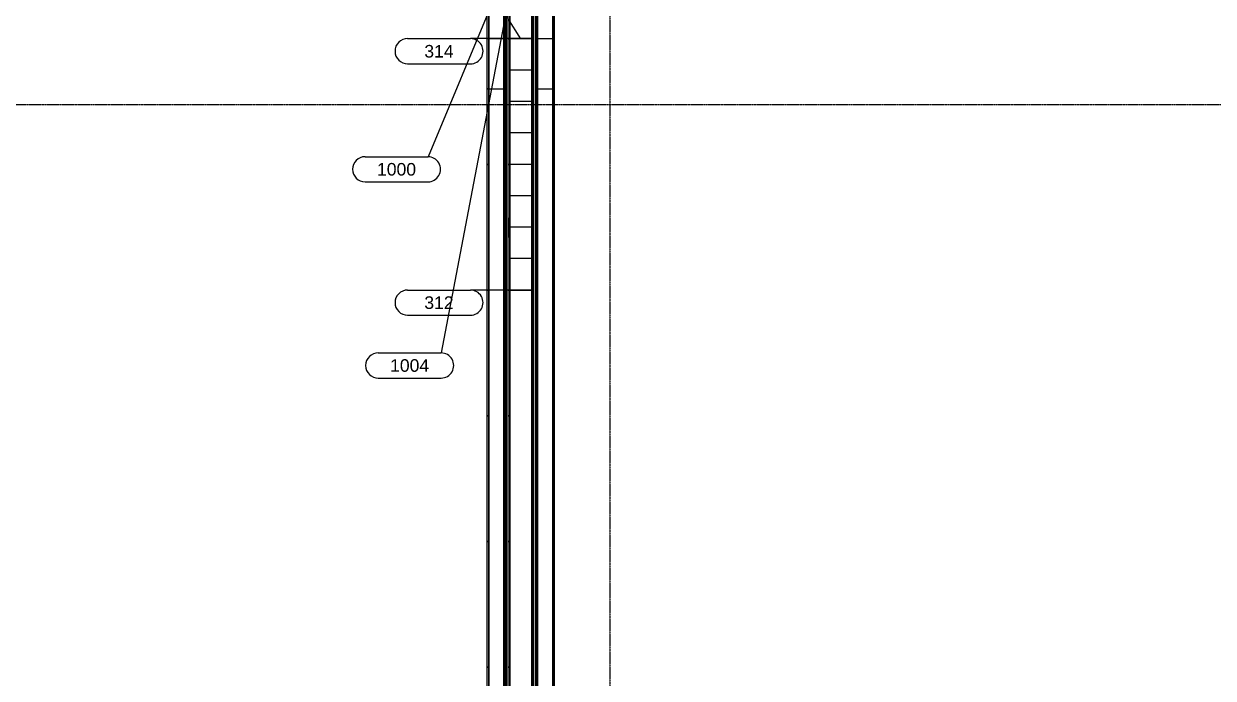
# Model space of a CAD drawing. Header units: inches. Extents: x -21257 to 11444, y 0 to 8704.
# Drawn here: x 3369 to 4504, y 6448 to 7072 of the extents above; entities that cross this region are included whole.
import ezdxf
from ezdxf.enums import TextEntityAlignment as Align

# ---------------------------------------------------------------- set-up
doc = ezdxf.new("R2010")
doc.units = ezdxf.units.IN
doc.header["$MEASUREMENT"] = 0
doc.linetypes.add('CENTER2', pattern=[1.125, 0.75, -0.125, 0.125, -0.125])
for name, color, linetype in [('100-CONV-LAYOUT', 3, 'Continuous'), ('1000-CONV-LAYOUT', 30, 'Continuous'), ('1000-CONV-LAYOUT-UPPER', 30, 'Continuous'), ('1000-CONV-NUMBERS', 30, 'Continuous'), ('200-CONV-LAYOUT', 4, 'Continuous'), ('200-CONV-NUMBERS', 4, 'Continuous'), ('300-CONV-LAYOUT', 6, 'Continuous'), ('300-CONV-NUMBERS', 6, 'Continuous'), ('Bldg_Cline', 8, 'CENTER2')]:
    doc.layers.add(name, color=color, linetype=linetype)
doc.styles.get("Standard").update_dxf_attribs({"font": 'helvl.shx'})

# ---------------------------------------------------------------- blocks, each defined once
blk = doc.blocks.new('DCBLOCK')
at = {"linetype": 'Continuous'}
for p, q in [((-0.625, 0), (0, 0)), ((-0.625, -0.25), (0, -0.25))]:
    blk.add_line(p, q, dxfattribs=at)
for centre, start, end in [((-0.625, -0.125), 90, 269.9999), ((0, -0.125), 269.9999, 90)]:
    blk.add_arc(centre, 0.125, start, end)
blk.add_attdef('FORTNAITEM', text='', height=0.125).set_placement((-0.313, -0.125), align=Align.MIDDLE_CENTER)
at = {"flags": 1}
blk.add_attdef('SERIALNUM', (-0.625, -0.344), '', height=0.125, dxfattribs=at)
blk = doc.blocks.new('Promise-US15-100330-00-10-003 Bldg Colums')
at = {"layer": 'Bldg_Cline'}
for p, q in [((3000, 7192), (3000, 8)), ((72, 6480), (6000, 6480))]:
    blk.add_line(p, q, dxfattribs=at)
blk = doc.blocks.new('Promise-US15-100330-00-20-408 200 Series')
at = {"layer": '200-CONV-LAYOUT', "color": 1, "linetype": 'Continuous'}
for p, q in [((-11717.4, -7512.8, 131.5), (-11718.9, -7512.8, 131.5)), ((-11718.9, -7512.8, 138), (-11717.4, -7512.8, 138)), ((-11717.4, -7512.8, 138), (-11717.4, -7512.8, 131.5)), ((-11696.4, -7512.8, 131.5), (-11694.9, -7512.8, 131.5)), ((-11696.4, -7512.8, 138), (-11696.4, -7512.8, 131.5)), ((-11696.4, -7512.8, 138), (-11694.9, -7512.8, 138))]:
    blk.add_line(p, q, dxfattribs=at)
at = {"layer": '200-CONV-LAYOUT', "color": 8, "linetype": 'Continuous'}
for p, q in [((-11718.9, -7512.8, 131.5), (-11717.4, -7512.8, 131.5)), ((-11718.9, -7512.8, 138), (-11717.4, -7512.8, 138)), ((-11718.9, -7512.8, 131.5), (-11717.4, -7512.8, 131.5)), ((-11718.9, -7512.8, 138), (-11717.4, -7512.8, 138)), ((-11717.4, -7512.8, 131.5), (-11718.9, -7512.8, 131.5)), ((-11718.9, -7512.8, 138), (-11717.4, -7512.8, 138)), ((-11717.4, -7512.8, 131.5), (-11717.4, -7512.8, 138)), ((-11717.4, -7512.8, 131.5), (-11717.4, -7512.8, 138)), ((-11717.4, -7512.8, 138), (-11717.4, -7512.8, 131.5)), ((-11696.4, -7512.8, 131.5), (-11694.9, -7512.8, 131.5)), ((-11696.4, -7512.8, 138), (-11696.4, -7512.8, 131.5)), ((-11694.9, -7512.8, 138), (-11696.4, -7512.8, 138)), ((-11696.4, -7512.8, 131.5), (-11694.9, -7512.8, 131.5)), ((-11696.4, -7512.8, 138), (-11696.4, -7512.8, 131.5)), ((-11694.9, -7512.8, 138), (-11696.4, -7512.8, 138)), ((-11696.4, -7512.8, 131.5), (-11694.9, -7512.8, 131.5)), ((-11696.4, -7512.8, 138), (-11696.4, -7512.8, 131.5)), ((-11696.4, -7512.8, 138), (-11694.9, -7512.8, 138))]:
    blk.add_line(p, q, dxfattribs=at)
at = {"layer": '200-CONV-LAYOUT', "color": 1}
for points in [[(-11718.9, -7512.8, 131.5), (-11718.9, -7467.8, 131.5), (-11717.4, -7467.8, 131.5), (-11717.4, -7512.8, 131.5)], [(-11718.9, -7512.8, 138), (-11718.9, -7467.8, 138), (-11717.4, -7467.8, 138), (-11717.4, -7512.8, 138)], [(-11717.4, -7512.8, 138), (-11717.4, -7467.8, 138), (-11696.4, -7467.8, 138), (-11696.4, -7512.8, 138)], [(-11717.4, -7512.8, 138), (-11717.4, -7467.8, 138), (-11717.4, -7467.8, 131.5), (-11717.4, -7512.8, 131.5)], [(-11696.4, -7512.8, 138), (-11696.4, -7467.8, 138), (-11696.4, -7467.8, 131.5), (-11696.4, -7512.8, 131.5)], [(-11696.4, -7512.8, 131.5), (-11696.4, -7467.8, 131.5), (-11694.9, -7467.8, 131.5), (-11694.9, -7512.8, 131.5)], [(-11696.4, -7512.8, 138), (-11696.4, -7467.8, 138), (-11694.9, -7467.8, 138), (-11694.9, -7512.8, 138)]]:
    blk.add_3dface(points, dxfattribs=at)
at = {"layer": '200-CONV-NUMBERS', "color": 1, "linetype": 'Continuous'}
blk.add_line((-11706.9, -7512.8, 138), (-11771.8, -7408.9, 360), dxfattribs=at)

msp = doc.modelspace()

# ---------------------------------------------------------------- linework, layer by layer
at = {"layer": '100-CONV-LAYOUT', "linetype": 'Continuous'}
for p, q in [((3831.1, 7058.3, 30), (3832.6, 7058.3, 30)), ((3832.6, 7058.3, 23.5), (3831.1, 7058.3, 23.5)), ((3832.6, 7058.3, 30), (3832.6, 7058.3, 23.5)), ((3853.6, 7058.3, 30), (3855.1, 7058.3, 30)), ((3853.6, 7058.3, 30), (3853.6, 7058.3, 23.5)), ((3853.6, 7058.3, 23.5), (3855.1, 7058.3, 23.5)), ((3831.1, 6938.3, 30), (3832.6, 6938.3, 30)), ((3832.6, 6938.3, 23.5), (3831.1, 6938.3, 23.5)), ((3832.6, 6938.3, 30), (3832.6, 6938.3, 23.5)), ((3853.6, 6938.3, 30), (3855.1, 6938.3, 30)), ((3853.6, 6938.3, 30), (3853.6, 6938.3, 23.5)), ((3853.6, 6938.3, 23.5), (3855.1, 6938.3, 23.5)), ((3831.1, 6818.3, 30), (3832.6, 6818.3, 30)), ((3832.6, 6818.3, 23.5), (3831.1, 6818.3, 23.5)), ((3832.6, 6818.3, 30), (3832.6, 6818.3, 23.5)), ((3853.6, 6818.3, 30), (3855.1, 6818.3, 30)), ((3853.6, 6818.3, 30), (3853.6, 6818.3, 23.5)), ((3853.6, 6818.3, 23.5), (3855.1, 6818.3, 23.5)), ((3831.1, 6698.3, 30), (3832.6, 6698.3, 30)), ((3832.6, 6698.3, 23.5), (3831.1, 6698.3, 23.5)), ((3832.6, 6698.3, 30), (3832.6, 6698.3, 23.5)), ((3853.6, 6698.3, 30), (3855.1, 6698.3, 30)), ((3853.6, 6698.3, 30), (3853.6, 6698.3, 23.5)), ((3853.6, 6698.3, 23.5), (3855.1, 6698.3, 23.5)), ((3831.1, 6578.3, 30), (3832.6, 6578.3, 30)), ((3832.6, 6578.3, 23.5), (3831.1, 6578.3, 23.5)), ((3832.6, 6578.3, 30), (3832.6, 6578.3, 23.5)), ((3853.6, 6578.3, 30), (3855.1, 6578.3, 30)), ((3853.6, 6578.3, 30), (3853.6, 6578.3, 23.5)), ((3853.6, 6578.3, 23.5), (3855.1, 6578.3, 23.5)), ((3831.1, 6458.3, 30), (3832.6, 6458.3, 30)), ((3832.6, 6458.3, 23.5), (3831.1, 6458.3, 23.5)), ((3832.6, 6458.3, 30), (3832.6, 6458.3, 23.5)), ((3853.6, 6458.3, 30), (3855.1, 6458.3, 30)), ((3853.6, 6458.3, 30), (3853.6, 6458.3, 23.5)), ((3853.6, 6458.3, 23.5), (3855.1, 6458.3, 23.5))]:
    msp.add_line(p, q, dxfattribs=at)
at = {"layer": '100-CONV-LAYOUT'}
for points in [[(3831.1, 4778.3, 23.5), (3831.1, 7238.3, 23.5), (3832.6, 7238.3, 23.5), (3832.6, 4778.3, 23.5)], [(3831.1, 4778.3, 30), (3831.1, 7238.3, 30), (3832.6, 7238.3, 30), (3832.6, 4778.3, 30)], [(3832.6, 4778.3, 30), (3832.6, 7238.3, 30), (3853.6, 7238.3, 30), (3853.6, 4778.3, 30)], [(3832.6, 4778.3, 30), (3832.6, 7238.3, 30), (3832.6, 7238.3, 23.5), (3832.6, 4778.3, 23.5)], [(3853.6, 4778.3, 30), (3853.6, 7238.3, 30), (3853.6, 7238.3, 23.5), (3853.6, 4778.3, 23.5)], [(3853.6, 4778.3, 23.5), (3853.6, 7238.3, 23.5), (3855.1, 7238.3, 23.5), (3855.1, 4778.3, 23.5)], [(3853.6, 4778.3, 30), (3853.6, 7238.3, 30), (3855.1, 7238.3, 30), (3855.1, 4778.3, 30)], [(3811.1, 4778.3, 26.5), (3811.1, 7154.3, 26.5), (3812.6, 7154.3, 26.5), (3812.6, 4778.3, 26.5)], [(3811.1, 4778.3, 30), (3811.1, 7154.3, 30), (3812.6, 7154.3, 30), (3812.6, 4778.3, 30)], [(3812.6, 4778.3, 30), (3812.6, 7154.3, 30), (3827.6, 7154.3, 30), (3827.6, 4778.3, 30)], [(3812.6, 4778.3, 30), (3812.6, 7154.3, 30), (3812.6, 7154.3, 26.5), (3812.6, 4778.3, 26.5)], [(3827.6, 4778.3, 30), (3827.6, 7154.3, 30), (3827.6, 7154.3, 26.5), (3827.6, 4778.3, 26.5)], [(3827.6, 4778.3, 26.5), (3827.6, 7154.3, 26.5), (3829.1, 7154.3, 26.5), (3829.1, 4778.3, 26.5)], [(3827.6, 4778.3, 30), (3827.6, 7154.3, 30), (3829.1, 7154.3, 30), (3829.1, 4778.3, 30)], [(3857.1, 4778.3, 26.5), (3857.1, 7154.3, 26.5), (3858.6, 7154.3, 26.5), (3858.6, 4778.3, 26.5)], [(3857.1, 4778.3, 30), (3857.1, 7154.3, 30), (3858.6, 7154.3, 30), (3858.6, 4778.3, 30)], [(3858.6, 4778.3, 30), (3858.6, 7154.3, 30), (3873.6, 7154.3, 30), (3873.6, 4778.3, 30)], [(3858.6, 4778.3, 30), (3858.6, 7154.3, 30), (3858.6, 7154.3, 26.5), (3858.6, 4778.3, 26.5)], [(3873.6, 4778.3, 30), (3873.6, 7154.3, 30), (3873.6, 7154.3, 26.5), (3873.6, 4778.3, 26.5)], [(3873.6, 4778.3, 26.5), (3873.6, 7154.3, 26.5), (3875.1, 7154.3, 26.5), (3875.1, 4778.3, 26.5)], [(3873.6, 4778.3, 30), (3873.6, 7154.3, 30), (3875.1, 7154.3, 30), (3875.1, 4778.3, 30)], [(3811.1, 7058.3, 30), (3811.1, 7058.3, 26.5), (3812.6, 7058.3, 26.5), (3812.6, 7058.3, 30)], [(3827.6, 7058.3, 30), (3827.6, 7058.3, 26.5), (3829.1, 7058.3, 26.5), (3829.1, 7058.3, 30)], [(3857.1, 7058.3, 30), (3857.1, 7058.3, 26.5), (3858.6, 7058.3, 26.5), (3858.6, 7058.3, 30)], [(3873.6, 7058.3, 30), (3873.6, 7058.3, 26.5), (3875.1, 7058.3, 26.5), (3875.1, 7058.3, 30)], [(3811.1, 6938.3, 30), (3811.1, 6938.3, 26.5), (3812.6, 6938.3, 26.5), (3812.6, 6938.3, 30)], [(3827.6, 6938.3, 30), (3827.6, 6938.3, 26.5), (3829.1, 6938.3, 26.5), (3829.1, 6938.3, 30)], [(3857.1, 6938.3, 30), (3857.1, 6938.3, 26.5), (3858.6, 6938.3, 26.5), (3858.6, 6938.3, 30)], [(3873.6, 6938.3, 30), (3873.6, 6938.3, 26.5), (3875.1, 6938.3, 26.5), (3875.1, 6938.3, 30)], [(3811.1, 6818.3, 30), (3811.1, 6818.3, 26.5), (3812.6, 6818.3, 26.5), (3812.6, 6818.3, 30)], [(3827.6, 6818.3, 30), (3827.6, 6818.3, 26.5), (3829.1, 6818.3, 26.5), (3829.1, 6818.3, 30)], [(3857.1, 6818.3, 30), (3857.1, 6818.3, 26.5), (3858.6, 6818.3, 26.5), (3858.6, 6818.3, 30)], [(3873.6, 6818.3, 30), (3873.6, 6818.3, 26.5), (3875.1, 6818.3, 26.5), (3875.1, 6818.3, 30)], [(3811.1, 6698.3, 30), (3811.1, 6698.3, 26.5), (3812.6, 6698.3, 26.5), (3812.6, 6698.3, 30)], [(3827.6, 6698.3, 30), (3827.6, 6698.3, 26.5), (3829.1, 6698.3, 26.5), (3829.1, 6698.3, 30)], [(3857.1, 6698.3, 30), (3857.1, 6698.3, 26.5), (3858.6, 6698.3, 26.5), (3858.6, 6698.3, 30)], [(3873.6, 6698.3, 30), (3873.6, 6698.3, 26.5), (3875.1, 6698.3, 26.5), (3875.1, 6698.3, 30)], [(3811.1, 6578.3, 30), (3811.1, 6578.3, 26.5), (3812.6, 6578.3, 26.5), (3812.6, 6578.3, 30)], [(3827.6, 6578.3, 30), (3827.6, 6578.3, 26.5), (3829.1, 6578.3, 26.5), (3829.1, 6578.3, 30)], [(3857.1, 6578.3, 30), (3857.1, 6578.3, 26.5), (3858.6, 6578.3, 26.5), (3858.6, 6578.3, 30)], [(3873.6, 6578.3, 30), (3873.6, 6578.3, 26.5), (3875.1, 6578.3, 26.5), (3875.1, 6578.3, 30)], [(3811.1, 6458.3, 30), (3811.1, 6458.3, 26.5), (3812.6, 6458.3, 26.5), (3812.6, 6458.3, 30)], [(3827.6, 6458.3, 30), (3827.6, 6458.3, 26.5), (3829.1, 6458.3, 26.5), (3829.1, 6458.3, 30)], [(3857.1, 6458.3, 30), (3857.1, 6458.3, 26.5), (3858.6, 6458.3, 26.5), (3858.6, 6458.3, 30)], [(3873.6, 6458.3, 30), (3873.6, 6458.3, 26.5), (3875.1, 6458.3, 26.5), (3875.1, 6458.3, 30)]]:
    msp.add_3dface(points, dxfattribs=at)
at = {"layer": '1000-CONV-LAYOUT', "linetype": 'Continuous'}
for p, q in [((3828.6, 7037.3, 65), (3827.1, 7037.3, 65)), ((3828.6, 7037.3, 69), (3827.1, 7037.3, 69)), ((3828.6, 7037.3, 69), (3828.6, 7037.3, 65)), ((3857.6, 7037.3, 65), (3859.1, 7037.3, 65)), ((3857.6, 7037.3, 69), (3857.6, 7037.3, 65)), ((3859.1, 7037.3, 69), (3857.6, 7037.3, 69)), ((3828.6, 6917.3, 69), (3827.1, 6917.3, 69)), ((3828.6, 6917.3, 65), (3827.1, 6917.3, 65)), ((3828.6, 6917.3, 69), (3828.6, 6917.3, 65)), ((3859.1, 6917.3, 69), (3857.6, 6917.3, 69)), ((3857.6, 6917.3, 69), (3857.6, 6917.3, 65)), ((3857.6, 6917.3, 65), (3859.1, 6917.3, 65)), ((3828.6, 6797.3, 69), (3827.1, 6797.3, 69)), ((3828.6, 6797.3, 65), (3827.1, 6797.3, 65)), ((3828.6, 6797.3, 69), (3828.6, 6797.3, 65)), ((3859.1, 6797.3, 69), (3857.6, 6797.3, 69)), ((3857.6, 6797.3, 69), (3857.6, 6797.3, 65)), ((3857.6, 6797.3, 65), (3859.1, 6797.3, 65)), ((3828.6, 6677.3, 69), (3827.1, 6677.3, 69)), ((3828.6, 6677.3, 65), (3827.1, 6677.3, 65)), ((3828.6, 6677.3, 69), (3828.6, 6677.3, 65)), ((3859.1, 6677.3, 69), (3857.6, 6677.3, 69)), ((3857.6, 6677.3, 69), (3857.6, 6677.3, 65)), ((3857.6, 6677.3, 65), (3859.1, 6677.3, 65)), ((3828.6, 6557.3, 69), (3827.1, 6557.3, 69)), ((3828.6, 6557.3, 65), (3827.1, 6557.3, 65)), ((3828.6, 6557.3, 69), (3828.6, 6557.3, 65)), ((3859.1, 6557.3, 69), (3857.6, 6557.3, 69)), ((3857.6, 6557.3, 69), (3857.6, 6557.3, 65)), ((3857.6, 6557.3, 65), (3859.1, 6557.3, 65))]:
    msp.add_line(p, q, dxfattribs=at)
at = {"layer": '1000-CONV-LAYOUT'}
for points in [[(3828.6, 7157.3, 65), (3828.6, 4901.3, 65), (3827.1, 4901.3, 65), (3827.1, 7157.3, 65)], [(3828.6, 7157.3, 69), (3828.6, 4901.3, 69), (3827.1, 4901.3, 69), (3827.1, 7157.3, 69)], [(3857.6, 7157.3, 69), (3857.6, 4901.3, 69), (3828.6, 4901.3, 69), (3828.6, 7157.3, 69)], [(3828.6, 7157.3, 69), (3828.6, 4901.3, 69), (3828.6, 4901.3, 65), (3828.6, 7157.3, 65)], [(3857.6, 7157.3, 69), (3857.6, 4901.3, 69), (3857.6, 4901.3, 65), (3857.6, 7157.3, 65)], [(3859.1, 7157.3, 65), (3859.1, 4901.3, 65), (3857.6, 4901.3, 65), (3857.6, 7157.3, 65)], [(3859.1, 7157.3, 69), (3859.1, 4901.3, 69), (3857.6, 4901.3, 69), (3857.6, 7157.3, 69)]]:
    msp.add_3dface(points, dxfattribs=at)
at = {"layer": '1000-CONV-LAYOUT-UPPER', "linetype": 'Continuous'}
for p, q in [((3828.6, 7037.3, 173), (3827.1, 7037.3, 173)), ((3828.6, 7037.3, 177), (3827.1, 7037.3, 177)), ((3828.6, 7037.3, 177), (3828.6, 7037.3, 173)), ((3857.6, 7037.3, 173), (3859.1, 7037.3, 173)), ((3857.6, 7037.3, 177), (3857.6, 7037.3, 173)), ((3859.1, 7037.3, 177), (3857.6, 7037.3, 177)), ((3828.6, 6917.3, 177), (3827.1, 6917.3, 177)), ((3828.6, 6917.3, 173), (3827.1, 6917.3, 173)), ((3828.6, 6917.3, 177), (3828.6, 6917.3, 173)), ((3859.1, 6917.3, 177), (3857.6, 6917.3, 177)), ((3857.6, 6917.3, 177), (3857.6, 6917.3, 173)), ((3857.6, 6917.3, 173), (3859.1, 6917.3, 173)), ((3828.6, 6797.3, 177), (3827.1, 6797.3, 177)), ((3828.6, 6797.3, 173), (3827.1, 6797.3, 173)), ((3828.6, 6797.3, 177), (3828.6, 6797.3, 173)), ((3859.1, 6797.3, 177), (3857.6, 6797.3, 177)), ((3857.6, 6797.3, 177), (3857.6, 6797.3, 173)), ((3857.6, 6797.3, 173), (3859.1, 6797.3, 173)), ((3828.6, 6677.3, 177), (3827.1, 6677.3, 177)), ((3828.6, 6677.3, 173), (3827.1, 6677.3, 173)), ((3828.6, 6677.3, 177), (3828.6, 6677.3, 173)), ((3859.1, 6677.3, 177), (3857.6, 6677.3, 177)), ((3857.6, 6677.3, 177), (3857.6, 6677.3, 173)), ((3857.6, 6677.3, 173), (3859.1, 6677.3, 173)), ((3828.6, 6557.3, 177), (3827.1, 6557.3, 177)), ((3828.6, 6557.3, 173), (3827.1, 6557.3, 173)), ((3828.6, 6557.3, 177), (3828.6, 6557.3, 173)), ((3859.1, 6557.3, 177), (3857.6, 6557.3, 177)), ((3857.6, 6557.3, 177), (3857.6, 6557.3, 173)), ((3857.6, 6557.3, 173), (3859.1, 6557.3, 173))]:
    msp.add_line(p, q, dxfattribs=at)
at = {"layer": '1000-CONV-LAYOUT-UPPER'}
for points in [[(3828.6, 7157.3, 173), (3828.6, 4733.3, 173), (3827.1, 4733.3, 173), (3827.1, 7157.3, 173)], [(3828.6, 7157.3, 177), (3828.6, 4733.3, 177), (3827.1, 4733.3, 177), (3827.1, 7157.3, 177)], [(3857.6, 7157.3, 177), (3857.6, 4733.3, 177), (3828.6, 4733.3, 177), (3828.6, 7157.3, 177)], [(3828.6, 7157.3, 177), (3828.6, 4733.3, 177), (3828.6, 4733.3, 173), (3828.6, 7157.3, 173)], [(3857.6, 7157.3, 177), (3857.6, 4733.3, 177), (3857.6, 4733.3, 173), (3857.6, 7157.3, 173)], [(3859.1, 7157.3, 173), (3859.1, 4733.3, 173), (3857.6, 4733.3, 173), (3857.6, 7157.3, 173)], [(3859.1, 7157.3, 177), (3859.1, 4733.3, 177), (3857.6, 4733.3, 177), (3857.6, 7157.3, 177)]]:
    msp.add_3dface(points, dxfattribs=at)
at = {"layer": '1000-CONV-NUMBERS', "linetype": 'Continuous'}
for p, q in [((3843.1, 7157.3, 69), (3754.6, 6945.6, 360)), ((3843.1, 7157.3, 177), (3767.1, 6758.3, 360))]:
    msp.add_line(p, q, dxfattribs=at)
at = {"layer": '200-CONV-LAYOUT', "linetype": 'Continuous'}
for p, q in [((3831.1, 7058.3, 138), (3832.6, 7058.3, 138)), ((3832.6, 7058.3, 131.5), (3831.1, 7058.3, 131.5)), ((3831.1, 7058.3, 131.5), (3832.6, 7058.3, 131.5)), ((3831.1, 7058.3, 138), (3832.6, 7058.3, 138)), ((3832.6, 7058.3, 138), (3832.6, 7058.3, 131.5)), ((3832.6, 7058.3, 131.5), (3832.6, 7058.3, 138)), ((3853.6, 7058.3, 138), (3855.1, 7058.3, 138)), ((3853.6, 7058.3, 138), (3853.6, 7058.3, 131.5)), ((3853.6, 7058.3, 131.5), (3855.1, 7058.3, 131.5)), ((3853.6, 7058.3, 131.5), (3855.1, 7058.3, 131.5)), ((3853.6, 7058.3, 138), (3853.6, 7058.3, 131.5)), ((3855.1, 7058.3, 138), (3853.6, 7058.3, 138)), ((3831.1, 6938.3, 138), (3832.6, 6938.3, 138)), ((3832.6, 6938.3, 131.5), (3831.1, 6938.3, 131.5)), ((3832.6, 6938.3, 138), (3832.6, 6938.3, 131.5)), ((3853.6, 6938.3, 138), (3855.1, 6938.3, 138)), ((3853.6, 6938.3, 138), (3853.6, 6938.3, 131.5)), ((3853.6, 6938.3, 131.5), (3855.1, 6938.3, 131.5)), ((3831.1, 6818.3, 138), (3832.6, 6818.3, 138)), ((3832.6, 6818.3, 131.5), (3831.1, 6818.3, 131.5)), ((3832.6, 6818.3, 138), (3832.6, 6818.3, 131.5)), ((3853.6, 6818.3, 138), (3855.1, 6818.3, 138)), ((3853.6, 6818.3, 138), (3853.6, 6818.3, 131.5)), ((3853.6, 6818.3, 131.5), (3855.1, 6818.3, 131.5)), ((3831.1, 6698.3, 138), (3832.6, 6698.3, 138)), ((3832.6, 6698.3, 131.5), (3831.1, 6698.3, 131.5)), ((3832.6, 6698.3, 138), (3832.6, 6698.3, 131.5)), ((3853.6, 6698.3, 138), (3855.1, 6698.3, 138)), ((3853.6, 6698.3, 138), (3853.6, 6698.3, 131.5)), ((3853.6, 6698.3, 131.5), (3855.1, 6698.3, 131.5)), ((3831.1, 6578.3, 138), (3832.6, 6578.3, 138)), ((3832.6, 6578.3, 131.5), (3831.1, 6578.3, 131.5)), ((3832.6, 6578.3, 138), (3832.6, 6578.3, 131.5)), ((3853.6, 6578.3, 138), (3855.1, 6578.3, 138)), ((3853.6, 6578.3, 138), (3853.6, 6578.3, 131.5)), ((3853.6, 6578.3, 131.5), (3855.1, 6578.3, 131.5)), ((3831.1, 6458.3, 138), (3832.6, 6458.3, 138)), ((3832.6, 6458.3, 131.5), (3831.1, 6458.3, 131.5)), ((3832.6, 6458.3, 138), (3832.6, 6458.3, 131.5)), ((3853.6, 6458.3, 138), (3855.1, 6458.3, 138)), ((3853.6, 6458.3, 138), (3853.6, 6458.3, 131.5)), ((3853.6, 6458.3, 131.5), (3855.1, 6458.3, 131.5))]:
    msp.add_line(p, q, dxfattribs=at)
at = {"layer": '200-CONV-LAYOUT'}
for points in [[(3831.1, 7058.3, 138), (3831.1, 7103.3, 138), (3832.6, 7103.3, 138), (3832.6, 7058.3, 138)], [(3831.1, 7058.3, 131.5), (3831.1, 7103.3, 131.5), (3832.6, 7103.3, 131.5), (3832.6, 7058.3, 131.5)], [(3832.6, 7058.3, 138), (3832.6, 7103.3, 138), (3832.6, 7103.3, 131.5), (3832.6, 7058.3, 131.5)], [(3853.6, 7058.3, 138), (3853.6, 7103.3, 138), (3855.1, 7103.3, 138), (3855.1, 7058.3, 138)], [(3853.6, 7058.3, 131.5), (3853.6, 7103.3, 131.5), (3855.1, 7103.3, 131.5), (3855.1, 7058.3, 131.5)], [(3853.6, 7058.3, 138), (3853.6, 7103.3, 138), (3853.6, 7103.3, 131.5), (3853.6, 7058.3, 131.5)], [(3831.1, 4778.3, 131.5), (3831.1, 7058.3, 131.5), (3832.6, 7058.3, 131.5), (3832.6, 4778.3, 131.5)], [(3831.1, 4778.3, 138), (3831.1, 7058.3, 138), (3832.6, 7058.3, 138), (3832.6, 4778.3, 138)], [(3832.6, 4778.3, 138), (3832.6, 7058.3, 138), (3853.6, 7058.3, 138), (3853.6, 4778.3, 138)], [(3832.6, 4778.3, 138), (3832.6, 7058.3, 138), (3832.6, 7058.3, 131.5), (3832.6, 4778.3, 131.5)], [(3853.6, 4778.3, 138), (3853.6, 7058.3, 138), (3853.6, 7058.3, 131.5), (3853.6, 4778.3, 131.5)], [(3853.6, 4778.3, 131.5), (3853.6, 7058.3, 131.5), (3855.1, 7058.3, 131.5), (3855.1, 4778.3, 131.5)], [(3853.6, 4778.3, 138), (3853.6, 7058.3, 138), (3855.1, 7058.3, 138), (3855.1, 4778.3, 138)], [(3811.1, 4778.3, 138), (3811.1, 7010.3, 138), (3812.6, 7010.3, 138), (3812.6, 4778.3, 138)], [(3811.1, 4778.3, 134.5), (3811.1, 7010.3, 134.5), (3812.6, 7010.3, 134.5), (3812.6, 4778.3, 134.5)], [(3811.1, 7010.3, 138), (3811.1, 7010.3, 134.5), (3812.6, 7010.3, 134.5), (3812.6, 7010.3, 138)], [(3812.6, 4778.3, 138), (3812.6, 7010.3, 138), (3812.6, 7010.3, 134.5), (3812.6, 4778.3, 134.5)], [(3812.6, 4778.3, 138), (3812.6, 7010.3, 138), (3827.6, 7010.3, 138), (3827.6, 4778.3, 138)], [(3827.6, 4778.3, 138), (3827.6, 7010.3, 138), (3829.1, 7010.3, 138), (3829.1, 4778.3, 138)], [(3827.6, 4778.3, 134.5), (3827.6, 7010.3, 134.5), (3829.1, 7010.3, 134.5), (3829.1, 4778.3, 134.5)], [(3827.6, 4778.3, 138), (3827.6, 7010.3, 138), (3827.6, 7010.3, 134.5), (3827.6, 4778.3, 134.5)], [(3829.1, 7010.3, 138), (3827.6, 7010.3, 138), (3827.6, 7010.3, 134.5), (3829.1, 7010.3, 134.5)], [(3857.1, 4778.3, 138), (3857.1, 7010.3, 138), (3858.6, 7010.3, 138), (3858.6, 4778.3, 138)], [(3857.1, 4778.3, 134.5), (3857.1, 7010.3, 134.5), (3858.6, 7010.3, 134.5), (3858.6, 4778.3, 134.5)], [(3857.1, 7010.3, 138), (3857.1, 7010.3, 134.5), (3858.6, 7010.3, 134.5), (3858.6, 7010.3, 138)], [(3858.6, 4778.3, 138), (3858.6, 7010.3, 138), (3858.6, 7010.3, 134.5), (3858.6, 4778.3, 134.5)], [(3858.6, 4778.3, 138), (3858.6, 7010.3, 138), (3873.6, 7010.3, 138), (3873.6, 4778.3, 138)], [(3873.6, 4778.3, 138), (3873.6, 7010.3, 138), (3875.1, 7010.3, 138), (3875.1, 4778.3, 138)], [(3873.6, 4778.3, 134.5), (3873.6, 7010.3, 134.5), (3875.1, 7010.3, 134.5), (3875.1, 4778.3, 134.5)], [(3873.6, 4778.3, 138), (3873.6, 7010.3, 138), (3873.6, 7010.3, 134.5), (3873.6, 4778.3, 134.5)], [(3875.1, 7010.3, 138), (3873.6, 7010.3, 138), (3873.6, 7010.3, 134.5), (3875.1, 7010.3, 134.5)], [(3811.1, 6938.3, 138), (3811.1, 6938.3, 134.5), (3812.6, 6938.3, 134.5), (3812.6, 6938.3, 138)], [(3827.6, 6938.3, 138), (3827.6, 6938.3, 134.5), (3829.1, 6938.3, 134.5), (3829.1, 6938.3, 138)], [(3857.1, 6938.3, 138), (3857.1, 6938.3, 134.5), (3858.6, 6938.3, 134.5), (3858.6, 6938.3, 138)], [(3873.6, 6938.3, 138), (3873.6, 6938.3, 134.5), (3875.1, 6938.3, 134.5), (3875.1, 6938.3, 138)], [(3811.1, 6818.3, 138), (3811.1, 6818.3, 134.5), (3812.6, 6818.3, 134.5), (3812.6, 6818.3, 138)], [(3827.6, 6818.3, 138), (3827.6, 6818.3, 134.5), (3829.1, 6818.3, 134.5), (3829.1, 6818.3, 138)], [(3857.1, 6818.3, 138), (3857.1, 6818.3, 134.5), (3858.6, 6818.3, 134.5), (3858.6, 6818.3, 138)], [(3873.6, 6818.3, 138), (3873.6, 6818.3, 134.5), (3875.1, 6818.3, 134.5), (3875.1, 6818.3, 138)], [(3811.1, 6698.3, 138), (3811.1, 6698.3, 134.5), (3812.6, 6698.3, 134.5), (3812.6, 6698.3, 138)], [(3827.6, 6698.3, 138), (3827.6, 6698.3, 134.5), (3829.1, 6698.3, 134.5), (3829.1, 6698.3, 138)], [(3857.1, 6698.3, 138), (3857.1, 6698.3, 134.5), (3858.6, 6698.3, 134.5), (3858.6, 6698.3, 138)], [(3873.6, 6698.3, 138), (3873.6, 6698.3, 134.5), (3875.1, 6698.3, 134.5), (3875.1, 6698.3, 138)], [(3811.1, 6578.3, 138), (3811.1, 6578.3, 134.5), (3812.6, 6578.3, 134.5), (3812.6, 6578.3, 138)], [(3827.6, 6578.3, 138), (3827.6, 6578.3, 134.5), (3829.1, 6578.3, 134.5), (3829.1, 6578.3, 138)], [(3857.1, 6578.3, 138), (3857.1, 6578.3, 134.5), (3858.6, 6578.3, 134.5), (3858.6, 6578.3, 138)], [(3873.6, 6578.3, 138), (3873.6, 6578.3, 134.5), (3875.1, 6578.3, 134.5), (3875.1, 6578.3, 138)], [(3811.1, 6458.3, 138), (3811.1, 6458.3, 134.5), (3812.6, 6458.3, 134.5), (3812.6, 6458.3, 138)], [(3827.6, 6458.3, 138), (3827.6, 6458.3, 134.5), (3829.1, 6458.3, 134.5), (3829.1, 6458.3, 138)], [(3857.1, 6458.3, 138), (3857.1, 6458.3, 134.5), (3858.6, 6458.3, 134.5), (3858.6, 6458.3, 138)], [(3873.6, 6458.3, 138), (3873.6, 6458.3, 134.5), (3875.1, 6458.3, 134.5), (3875.1, 6458.3, 138)]]:
    msp.add_3dface(points, dxfattribs=at)
at = {"layer": '300-CONV-LAYOUT', "linetype": 'Continuous'}
for p, q in [((3831.1, 7058.3, 246), (3832.6, 7058.3, 246)), ((3832.6, 7058.3, 239.5), (3831.1, 7058.3, 239.5)), ((3831.1, 7058.3, 236.5), (3832.6, 7058.3, 236.5)), ((3831.1, 7058.3, 246), (3832.6, 7058.3, 246)), ((3832.6, 7058.3, 246), (3832.6, 7058.3, 239.5)), ((3832.6, 7058.3, 236.5), (3832.6, 7058.3, 246)), ((3853.6, 7058.3, 246), (3855.1, 7058.3, 246)), ((3853.6, 7058.3, 246), (3853.6, 7058.3, 239.5)), ((3853.6, 7058.3, 239.5), (3855.1, 7058.3, 239.5)), ((3853.6, 7058.3, 236.5), (3855.1, 7058.3, 236.5)), ((3853.6, 7058.3, 246), (3853.6, 7058.3, 236.5)), ((3855.1, 7058.3, 246), (3853.6, 7058.3, 246)), ((3853.6, 7028.3, 246), (3832.6, 7028.3, 246)), ((3853.6, 6998.3, 246), (3832.6, 6998.3, 246)), ((3853.6, 6968.3, 246), (3832.6, 6968.3, 246)), ((3831.1, 6938.3, 246), (3832.6, 6938.3, 246)), ((3832.6, 6938.3, 236.5), (3831.1, 6938.3, 236.5)), ((3832.6, 6938.3, 246), (3832.6, 6938.3, 236.5)), ((3853.6, 6938.3, 246), (3832.6, 6938.3, 246)), ((3853.6, 6938.3, 246), (3855.1, 6938.3, 246)), ((3853.6, 6938.3, 246), (3853.6, 6938.3, 236.5)), ((3853.6, 6938.3, 236.5), (3855.1, 6938.3, 236.5)), ((3853.6, 6908.3, 246), (3832.6, 6908.3, 246)), ((3853.6, 6878.3, 246), (3832.6, 6878.3, 246)), ((3853.6, 6848.3, 246), (3832.6, 6848.3, 246)), ((3831.1, 6818.3, 246), (3832.6, 6818.3, 246)), ((3832.6, 6818.3, 236.5), (3831.1, 6818.3, 236.5)), ((3831.1, 6818.3, 246), (3832.6, 6818.3, 246)), ((3831.1, 6818.3, 239.5), (3832.6, 6818.3, 239.5)), ((3832.6, 6818.3, 246), (3832.6, 6818.3, 236.5)), ((3832.6, 6818.3, 239.5), (3832.6, 6818.3, 246)), ((3853.6, 6818.3, 246), (3855.1, 6818.3, 246)), ((3853.6, 6818.3, 246), (3853.6, 6818.3, 236.5)), ((3853.6, 6818.3, 236.5), (3855.1, 6818.3, 236.5)), ((3855.1, 6818.3, 246), (3853.6, 6818.3, 246)), ((3853.6, 6818.3, 246), (3853.6, 6818.3, 239.5)), ((3853.6, 6818.3, 239.5), (3855.1, 6818.3, 239.5)), ((3831.1, 6698.3, 246), (3832.6, 6698.3, 246)), ((3832.6, 6698.3, 239.5), (3831.1, 6698.3, 239.5)), ((3832.6, 6698.3, 246), (3832.6, 6698.3, 239.5)), ((3853.6, 6698.3, 246), (3855.1, 6698.3, 246)), ((3853.6, 6698.3, 246), (3853.6, 6698.3, 239.5)), ((3853.6, 6698.3, 239.5), (3855.1, 6698.3, 239.5)), ((3831.1, 6578.3, 246), (3832.6, 6578.3, 246)), ((3832.6, 6578.3, 239.5), (3831.1, 6578.3, 239.5)), ((3832.6, 6578.3, 246), (3832.6, 6578.3, 239.5)), ((3853.6, 6578.3, 246), (3855.1, 6578.3, 246)), ((3853.6, 6578.3, 246), (3853.6, 6578.3, 239.5)), ((3853.6, 6578.3, 239.5), (3855.1, 6578.3, 239.5)), ((3831.1, 6458.3, 246), (3832.6, 6458.3, 246)), ((3832.6, 6458.3, 239.5), (3831.1, 6458.3, 239.5)), ((3832.6, 6458.3, 246), (3832.6, 6458.3, 239.5)), ((3853.6, 6458.3, 246), (3855.1, 6458.3, 246)), ((3853.6, 6458.3, 246), (3853.6, 6458.3, 239.5)), ((3853.6, 6458.3, 239.5), (3855.1, 6458.3, 239.5))]:
    msp.add_line(p, q, dxfattribs=at)
at = {"layer": '300-CONV-LAYOUT'}
for points in [[(3831.1, 7058.3, 246), (3831.1, 7103.3, 246), (3832.6, 7103.3, 246), (3832.6, 7058.3, 246)], [(3831.1, 7058.3, 239.5), (3831.1, 7103.3, 239.5), (3832.6, 7103.3, 239.5), (3832.6, 7058.3, 239.5)], [(3832.6, 7058.3, 246), (3832.6, 7103.3, 246), (3832.6, 7103.3, 239.5), (3832.6, 7058.3, 239.5)], [(3832.6, 7058.3, 246), (3832.6, 7103.3, 246), (3853.6, 7103.3, 246), (3853.6, 7058.3, 246)], [(3853.6, 7058.3, 246), (3853.6, 7103.3, 246), (3855.1, 7103.3, 246), (3855.1, 7058.3, 246)], [(3853.6, 7058.3, 239.5), (3853.6, 7103.3, 239.5), (3855.1, 7103.3, 239.5), (3855.1, 7058.3, 239.5)], [(3853.6, 7058.3, 246), (3853.6, 7103.3, 246), (3853.6, 7103.3, 239.5), (3853.6, 7058.3, 239.5)], [(3811.1, 7058.3, 246), (3811.1, 7058.3, 242.5), (3812.6, 7058.3, 242.5), (3812.6, 7058.3, 246)], [(3811.1, 4778.3, 242.5), (3811.1, 7058.3, 242.5), (3812.6, 7058.3, 242.5), (3812.6, 4778.3, 242.5)], [(3811.1, 4778.3, 246), (3811.1, 7058.3, 246), (3812.6, 7058.3, 246), (3812.6, 4778.3, 246)], [(3812.6, 4778.3, 246), (3812.6, 7058.3, 246), (3827.6, 7058.3, 246), (3827.6, 4778.3, 246)], [(3812.6, 4778.3, 246), (3812.6, 7058.3, 246), (3812.6, 7058.3, 242.5), (3812.6, 4778.3, 242.5)], [(3829.1, 7058.3, 246), (3827.6, 7058.3, 246), (3827.6, 7058.3, 242.5), (3829.1, 7058.3, 242.5)], [(3827.6, 4778.3, 246), (3827.6, 7058.3, 246), (3827.6, 7058.3, 242.5), (3827.6, 4778.3, 242.5)], [(3827.6, 4778.3, 242.5), (3827.6, 7058.3, 242.5), (3829.1, 7058.3, 242.5), (3829.1, 4778.3, 242.5)], [(3827.6, 4778.3, 246), (3827.6, 7058.3, 246), (3829.1, 7058.3, 246), (3829.1, 4778.3, 246)], [(3831.1, 6818.3, 236.5), (3831.1, 7058.3, 236.5), (3832.6, 7058.3, 236.5), (3832.6, 6818.3, 236.5)], [(3831.1, 6818.3, 246), (3831.1, 7058.3, 246), (3832.6, 7058.3, 246), (3832.6, 6818.3, 246)], [(3832.6, 6818.3, 246), (3832.6, 7058.3, 246), (3853.6, 7058.3, 246), (3853.6, 6818.3, 246)], [(3832.6, 6818.3, 246), (3832.6, 7058.3, 246), (3832.6, 7058.3, 236.5), (3832.6, 6818.3, 236.5)], [(3853.6, 6818.3, 246), (3853.6, 7058.3, 246), (3853.6, 7058.3, 236.5), (3853.6, 6818.3, 236.5)], [(3853.6, 6818.3, 236.5), (3853.6, 7058.3, 236.5), (3855.1, 7058.3, 236.5), (3855.1, 6818.3, 236.5)], [(3853.6, 6818.3, 246), (3853.6, 7058.3, 246), (3855.1, 7058.3, 246), (3855.1, 6818.3, 246)], [(3857.1, 7058.3, 246), (3857.1, 7058.3, 242.5), (3858.6, 7058.3, 242.5), (3858.6, 7058.3, 246)], [(3857.1, 4778.3, 242.5), (3857.1, 7058.3, 242.5), (3858.6, 7058.3, 242.5), (3858.6, 4778.3, 242.5)], [(3857.1, 4778.3, 246), (3857.1, 7058.3, 246), (3858.6, 7058.3, 246), (3858.6, 4778.3, 246)], [(3858.6, 4778.3, 246), (3858.6, 7058.3, 246), (3873.6, 7058.3, 246), (3873.6, 4778.3, 246)], [(3858.6, 4778.3, 246), (3858.6, 7058.3, 246), (3858.6, 7058.3, 242.5), (3858.6, 4778.3, 242.5)], [(3875.1, 7058.3, 246), (3873.6, 7058.3, 246), (3873.6, 7058.3, 242.5), (3875.1, 7058.3, 242.5)], [(3873.6, 4778.3, 246), (3873.6, 7058.3, 246), (3873.6, 7058.3, 242.5), (3873.6, 4778.3, 242.5)], [(3873.6, 4778.3, 242.5), (3873.6, 7058.3, 242.5), (3875.1, 7058.3, 242.5), (3875.1, 4778.3, 242.5)], [(3873.6, 4778.3, 246), (3873.6, 7058.3, 246), (3875.1, 7058.3, 246), (3875.1, 4778.3, 246)], [(3811.1, 6938.3, 246), (3811.1, 6938.3, 242.5), (3812.6, 6938.3, 242.5), (3812.6, 6938.3, 246)], [(3827.6, 6938.3, 246), (3827.6, 6938.3, 242.5), (3829.1, 6938.3, 242.5), (3829.1, 6938.3, 246)], [(3857.1, 6938.3, 246), (3857.1, 6938.3, 242.5), (3858.6, 6938.3, 242.5), (3858.6, 6938.3, 246)], [(3873.6, 6938.3, 246), (3873.6, 6938.3, 242.5), (3875.1, 6938.3, 242.5), (3875.1, 6938.3, 246)], [(3831.1, 6887.3, 236.5), (3831.1, 6887.3, 233.1), (3831.1, 6868.5, 233.1), (3831.1, 6868.5, 236.5)], [(3855.1, 6887.3, 236.5), (3855.1, 6887.3, 233.1), (3855.1, 6868.5, 233.1), (3855.1, 6868.5, 236.5)], [(3855.1, 6887.3, 233.1), (3855.1, 6887.3, 220.6), (3855.1, 6884.8, 220.6), (3855.1, 6884.8, 233.1)], [(3855.1, 6884.8, 230.6), (3855.1, 6884.8, 220.6), (3855.1, 6874.8, 220.6), (3855.1, 6874.8, 230.6)], [(3811.1, 6818.3, 246), (3811.1, 6818.3, 242.5), (3812.6, 6818.3, 242.5), (3812.6, 6818.3, 246)], [(3827.6, 6818.3, 246), (3827.6, 6818.3, 242.5), (3829.1, 6818.3, 242.5), (3829.1, 6818.3, 246)], [(3831.1, 4778.3, 246), (3831.1, 6818.3, 246), (3832.6, 6818.3, 246), (3832.6, 4778.3, 246)], [(3831.1, 4778.3, 239.5), (3831.1, 6818.3, 239.5), (3832.6, 6818.3, 239.5), (3832.6, 4778.3, 239.5)], [(3832.6, 4778.3, 246), (3832.6, 6818.3, 246), (3832.6, 6818.3, 239.5), (3832.6, 4778.3, 239.5)], [(3832.6, 4778.3, 246), (3832.6, 6818.3, 246), (3853.6, 6818.3, 246), (3853.6, 4778.3, 246)], [(3853.6, 4778.3, 246), (3853.6, 6818.3, 246), (3855.1, 6818.3, 246), (3855.1, 4778.3, 246)], [(3853.6, 4778.3, 239.5), (3853.6, 6818.3, 239.5), (3855.1, 6818.3, 239.5), (3855.1, 4778.3, 239.5)], [(3853.6, 4778.3, 246), (3853.6, 6818.3, 246), (3853.6, 6818.3, 239.5), (3853.6, 4778.3, 239.5)], [(3857.1, 6818.3, 246), (3857.1, 6818.3, 242.5), (3858.6, 6818.3, 242.5), (3858.6, 6818.3, 246)], [(3873.6, 6818.3, 246), (3873.6, 6818.3, 242.5), (3875.1, 6818.3, 242.5), (3875.1, 6818.3, 246)], [(3811.1, 6698.3, 246), (3811.1, 6698.3, 242.5), (3812.6, 6698.3, 242.5), (3812.6, 6698.3, 246)], [(3827.6, 6698.3, 246), (3827.6, 6698.3, 242.5), (3829.1, 6698.3, 242.5), (3829.1, 6698.3, 246)], [(3857.1, 6698.3, 246), (3857.1, 6698.3, 242.5), (3858.6, 6698.3, 242.5), (3858.6, 6698.3, 246)], [(3873.6, 6698.3, 246), (3873.6, 6698.3, 242.5), (3875.1, 6698.3, 242.5), (3875.1, 6698.3, 246)], [(3811.1, 6578.3, 246), (3811.1, 6578.3, 242.5), (3812.6, 6578.3, 242.5), (3812.6, 6578.3, 246)], [(3827.6, 6578.3, 246), (3827.6, 6578.3, 242.5), (3829.1, 6578.3, 242.5), (3829.1, 6578.3, 246)], [(3857.1, 6578.3, 246), (3857.1, 6578.3, 242.5), (3858.6, 6578.3, 242.5), (3858.6, 6578.3, 246)], [(3873.6, 6578.3, 246), (3873.6, 6578.3, 242.5), (3875.1, 6578.3, 242.5), (3875.1, 6578.3, 246)], [(3811.1, 6458.3, 246), (3811.1, 6458.3, 242.5), (3812.6, 6458.3, 242.5), (3812.6, 6458.3, 246)], [(3827.6, 6458.3, 246), (3827.6, 6458.3, 242.5), (3829.1, 6458.3, 242.5), (3829.1, 6458.3, 246)], [(3857.1, 6458.3, 246), (3857.1, 6458.3, 242.5), (3858.6, 6458.3, 242.5), (3858.6, 6458.3, 246)], [(3873.6, 6458.3, 246), (3873.6, 6458.3, 242.5), (3875.1, 6458.3, 242.5), (3875.1, 6458.3, 246)]]:
    msp.add_3dface(points, dxfattribs=at)
at = {"layer": '300-CONV-NUMBERS', "linetype": 'Continuous'}
for p, q in [((3843.1, 7058.3, 246), (3795.1, 7058.3, 360)), ((3843.1, 6818.3, 246), (3795.1, 6818.3, 360))]:
    msp.add_line(p, q, dxfattribs=at)

# ---------------------------------------------------------------- block references
for name, p in [('Promise-US15-100330-00-10-003 Bldg Colums', (928.1, 515.5)), ('Promise-US15-100330-00-20-408 200 Series', (15550, 14571))]:
    msp.add_blockref(name, p)
at = {"layer": '1000-CONV-NUMBERS', "xscale": 96, "yscale": 96, "zscale": 96}
for p, values in [((3754.6, 6945.6, 360), {'FORTNAITEM': '1000'}), ((3767.1, 6758.3, 360), {'FORTNAITEM': '1004'})]:
    msp.add_blockref('DCBLOCK', p, dxfattribs=at).add_auto_attribs(values)
at = {"layer": '300-CONV-NUMBERS', "xscale": 96, "yscale": 96, "zscale": 96}
for p, values in [((3795.1, 7058.3, 360), {'FORTNAITEM': '314'}), ((3795.1, 6818.3, 360), {'FORTNAITEM': '312'})]:
    msp.add_blockref('DCBLOCK', p, dxfattribs=at).add_auto_attribs(values)

doc.saveas('drawing.dxf')
